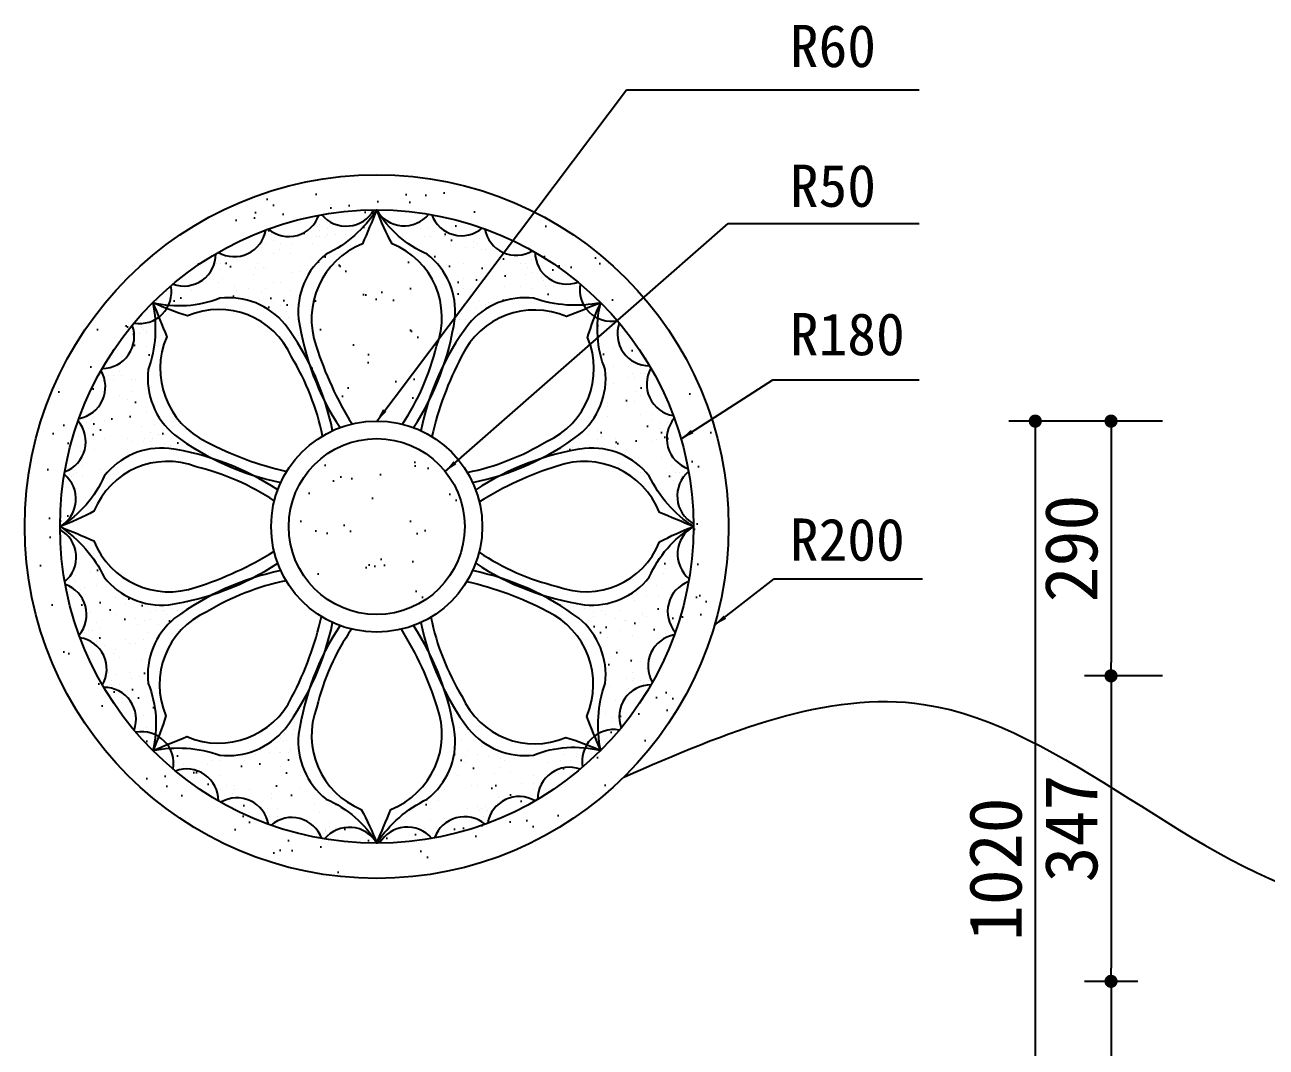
# Model space of a CAD drawing. Extents: x 77 to 5232, y 64 to 4750.
# Drawn here: x 116 to 1527, y 1618 to 2780 of the extents above; entities that cross this region are included whole.
import ezdxf

# ---------------------------------------------------------------- set-up
doc = ezdxf.new("R2010")
doc.units = 0
doc.header["$LTSCALE"] = 0.85
doc.header["$MEASUREMENT"] = 0
doc.header["$PDMODE"] = 3
doc.header["$PDSIZE"] = 15
doc.layers.get('0').update_dxf_attribs({"color": 3, "linetype": 'CONTINUOUS'})
doc.layers.get('DEFPOINTS').update_dxf_attribs({"linetype": 'CONTINUOUS'})
for name, color, linetype in [('3', 3, 'CONTINUOUS'), ('7', 7, 'CONTINUOUS'), ('BH', 3, 'CONTINUOUS'), ('DIM', 3, 'CONTINUOUS')]:
    doc.layers.add(name, color=color, linetype=linetype)
doc.styles.add('HZ', font='')
doc.styles.get("Standard").update_dxf_attribs({"font": 'ISOCP'})
doc.styles.get('HZ').set_extended_font_data('仿宋_GB2312')
doc.dimstyles.new('ISO-25_WS', dxfattribs={"dimscale": 10, "dimtxt": 2.5, "dimasz": 2.5, "dimexe": 1.25, "dimexo": 0.625, "dimtad": 1, "dimdec": 4, "dimtxsty": 'STANDARD', "dimcen": 2.5, "dimazin": 3, "dimtfac": 1, "dimtdec": 4, "dimtmove": 0, "dimatfit": 3, "dimtolj": 1, "dimtzin": 0})

# ---------------------------------------------------------------- blocks, each defined once
blk = doc.blocks.new('_DOT')
at = {"color": 0, "linetype": 'BYBLOCK'}
blk.add_line((-0.5, 0), (-1, 0), dxfattribs=at)
at = {"color": 0, "linetype": 'BYBLOCK', "const_width": 0.5}
blk.add_lwpolyline([(-0.25, 0, 1), (0.25, 0, 1)], format="xyb", close=True, dxfattribs=at)
blk = doc.blocks.new('*D35')
at = {"color": 0, "linetype": 'BYBLOCK'}
for p, q in [((27187.2, -26061.2), (27012.6, -26061.2)), ((27042.6, -26076.2), (27042.6, -27065.3)), ((27188.9, -27080.3), (27012.6, -27080.3))]:
    blk.add_line(p, q, dxfattribs=at)
at = {"layer": 'DEFPOINTS', "color": 0, "linetype": 'BYBLOCK'}
for p in [(27217.2, -26061.2), (27042.6, -27080.3), (27218.9, -27080.3)]:
    blk.add_point(p, dxfattribs=at)
at = {"color": 0, "linetype": 'BYBLOCK', "xscale": 15, "yscale": 15, "zscale": 15}
for p, rotation in [((27042.6, -26061.2), 90), ((27042.6, -27080.3), 270)]:
    blk.add_blockref('_DOT', p, dxfattribs=dict(at, rotation=rotation))
at = {"color": 0, "linetype": 'BYBLOCK', "insert": (26997.6, -26570.7), "char_height": 60, "attachment_point": 5, "rotation": 90, "style": 'HZ'}
blk.add_mtext('\\A1;1020', dxfattribs=at)
blk = doc.blocks.new('*D34')
at = {"color": 0, "linetype": 'BYBLOCK'}
for p, q in [((27159.2, -26698.1), (27098.7, -26698.1)), ((27128.7, -26713.1), (27128.7, -27012)), ((27187.2, -27027), (27098.7, -27027))]:
    blk.add_line(p, q, dxfattribs=at)
at = {"layer": 'DEFPOINTS', "color": 0, "linetype": 'BYBLOCK'}
for p in [(27189.2, -26698.1), (27128.7, -27027), (27217.2, -27027)]:
    blk.add_point(p, dxfattribs=at)
at = {"color": 0, "linetype": 'BYBLOCK', "xscale": 15, "yscale": 15, "zscale": 15}
for p, rotation in [((27128.7, -26698.1), 90), ((27128.7, -27027), 270)]:
    blk.add_blockref('_DOT', p, dxfattribs=dict(at, rotation=rotation))
at = {"color": 0, "linetype": 'BYBLOCK', "insert": (27083.7, -26862.5), "char_height": 60, "attachment_point": 5, "rotation": 90, "style": 'HZ'}
blk.add_mtext('\\A1;330', dxfattribs=at)
blk = doc.blocks.new('*D25')
at = {"color": 0, "linetype": 'BYBLOCK'}
for p, q in [((27187.2, -26061.2), (27098.7, -26061.2)), ((27128.7, -26076.2), (27128.7, -26335.8)), ((27187.2, -26350.8), (27098.7, -26350.8))]:
    blk.add_line(p, q, dxfattribs=at)
at = {"layer": 'DEFPOINTS', "color": 0, "linetype": 'BYBLOCK'}
for p in [(27217.2, -26061.2), (27128.7, -26350.8), (27217.2, -26350.8)]:
    blk.add_point(p, dxfattribs=at)
at = {"color": 0, "linetype": 'BYBLOCK', "xscale": 15, "yscale": 15, "zscale": 15}
for p, rotation in [((27128.7, -26061.2), 90), ((27128.7, -26350.8), 270)]:
    blk.add_blockref('_DOT', p, dxfattribs=dict(at, rotation=rotation))
at = {"color": 0, "linetype": 'BYBLOCK', "insert": (27083.7, -26206), "char_height": 60, "attachment_point": 5, "rotation": 90, "style": 'HZ'}
blk.add_mtext('\\A1;290', dxfattribs=at)
blk = doc.blocks.new('*D24')
at = {"color": 0, "linetype": 'BYBLOCK'}
for p, q in [((27187.2, -26350.8), (27098.7, -26350.8)), ((27128.7, -26365.8), (27128.7, -26683.1)), ((27159.2, -26698.1), (27098.7, -26698.1))]:
    blk.add_line(p, q, dxfattribs=at)
at = {"layer": 'DEFPOINTS', "color": 0, "linetype": 'BYBLOCK'}
for p in [(27217.2, -26350.8), (27128.7, -26698.1), (27189.2, -26698.1)]:
    blk.add_point(p, dxfattribs=at)
at = {"color": 0, "linetype": 'BYBLOCK', "xscale": 15, "yscale": 15, "zscale": 15}
for p, rotation in [((27128.7, -26350.8), 90), ((27128.7, -26698.1), 270)]:
    blk.add_blockref('_DOT', p, dxfattribs=dict(at, rotation=rotation))
at = {"color": 0, "linetype": 'BYBLOCK', "insert": (27083.7, -26524.4), "char_height": 60, "attachment_point": 5, "rotation": 90, "style": 'HZ'}
blk.add_mtext('\\A1;347', dxfattribs=at)

msp = doc.modelspace()

# ---------------------------------------------------------------- hatches: boundary and pattern name
at = {"layer": 'BH'}
h = msp.add_hatch(dxfattribs=at)
h.set_pattern_fill('AR-SAND', color=256, scale=40, style=0)
h.set_pattern_definition([(37.5, (13645.125, 5446.56), (-2.51973, 77.07295), [0, -60.8, 0, -68, 0, -65]), (7.5, (13645.12, 5446.56), (70.7911, 112.88584), [0, -32.8, 0, -54.8, 0, -21]), (327.5, (13595.925, 5446.56), (124.56567, 0.22636), [0, -20, 0, -72, 0, -94]), (317.5, (13595.92, 5446.56), (120.2451, 35.107), [0, -10, 0, -47.2, 0, -54])])
h.paths.add_polyline_path([(119.5, 2209.6, 1), (911.5, 2209.6, 1)])
h.paths.add_polyline_path([(515.5, 2569.6, 0.000004), (515.5, 2569.6, 0.000005), (515.5, 2569.6, 0.000012)], flags=16)
h.paths.add_polyline_path([(411.3, 2439.4, -0.109997), (465.4, 2318.6, -0.218715), (565.6, 2318.6, -0.109997), (619.7, 2439.4, -0.256625), (693.9, 2469.2, 0.135645), (770.1, 2464.1, -0.000003), (770.1, 2464.1, 0.157095), (775.2, 2388, -0.256625), (745.3, 2313.8, -0.042304), (701.6, 2286.7, -0.042304), (751.7, 2298.4, -0.256625), (825.3, 2267, 0.135645), (875.5, 2209.6, -0.000003), (875.5, 2209.6, 0.157095), (825.3, 2152.1, -0.256625), (751.7, 2120.8, -0.042304), (701.6, 2132.5, -0.042304), (745.3, 2105.3, -0.256625), (775.2, 2031.2, 0.135645), (770.1, 1955, -0.000003), (770.1, 1955, 0.157095), (693.9, 1949.9, -0.256625), (619.7, 1979.8, -0.042304), (592.6, 2023.4, -0.042304), (604.3, 1973.4, -0.256625), (573, 1899.8, 0.135645), (515.5, 1849.5, -0.000003), (515.5, 1849.6, 0.157095), (458.1, 1899.8, -0.256625), (426.7, 1973.4, -0.042304), (438.4, 2023.4, -0.042304), (411.3, 1979.8, -0.256625), (337.1, 1949.9, 0.135645), (260.9, 1955, -0.000003), (260.9, 1955, 0.157095), (255.8, 2031.2, -0.256625), (285.7, 2105.3, -0.042304), (329.4, 2132.5, -0.042304), (279.3, 2120.8, -0.256625), (205.7, 2152.1, 0.135645), (155.5, 2209.6, -0.000003), (155.5, 2209.6, 0.157095), (205.7, 2267, -0.256625), (279.3, 2298.4, -0.042304), (329.4, 2286.7, -0.042304), (285.7, 2313.8, -0.256625), (255.8, 2388, 0.135645), (260.9, 2464.2, -0.000003), (261, 2464.1, 0.157095), (337.1, 2469.2, -0.256625)], flags=16)
h.paths.add_polyline_path([(611.5, 2209.6, -1), (419.5, 2209.6, -1)], flags=0)

# ---------------------------------------------------------------- linework, layer by layer
at = {"layer": '3'}
for points in [[(557.2, 2322.1, 0.109997), (604.3, 2445.8, 0.256625), (573, 2519.3, -0.157111), (515.5, 2569.6, -0.135589), (458.1, 2519.3, 0.256625), (426.7, 2445.8, 0.109997), (473.8, 2322.1)], [(465.4, 2318.6, 0.109997), (411.3, 2439.4, 0.256625), (337.1, 2469.2, -0.157111), (260.9, 2464.1, -0.135589), (255.8, 2388, 0.256625), (285.7, 2313.8, 0.109997), (406.5, 2259.7)], [(624.5, 2259.7, 0.109997), (745.3, 2313.8, 0.256625), (775.2, 2388, -0.157111), (770.1, 2464.1, -0.135589), (693.9, 2469.2, 0.256625), (619.7, 2439.4, 0.109997), (565.6, 2318.6)], [(403, 2251.3, 0.109997), (279.3, 2298.4, 0.256625), (205.7, 2267, -0.157111), (155.5, 2209.6, -0.135589), (205.7, 2152.1, 0.256625), (279.3, 2120.8, 0.109997), (403, 2167.9, 0.109997)], [(628, 2167.9, 0.109997), (751.7, 2120.8, 0.256625), (825.3, 2152.1, -0.157111), (875.5, 2209.6, -0.135589), (825.3, 2267, 0.256625), (751.7, 2298.4, 0.109997), (628, 2251.3)], [(406.5, 2159.5, 0.109997), (285.7, 2105.3, 0.256625), (255.8, 2031.2, -0.157111), (260.9, 1955, -0.135589), (337.1, 1949.9, 0.256625), (411.3, 1979.8, 0.109997), (465.4, 2100.5)], [(565.6, 2100.5, 0.109997), (619.7, 1979.8, 0.256625), (693.9, 1949.9, -0.157111), (770.1, 1955, -0.135589), (775.2, 2031.2, 0.256625), (745.3, 2105.3, 0.109997), (624.5, 2159.5)], [(473.8, 2097, 0.109997), (426.7, 1973.4, 0.256625), (458.1, 1899.8, -0.157111), (515.5, 1849.6, -0.135589), (573, 1899.8, 0.256625), (604.3, 1973.4, 0.109997), (557.2, 2097, 0.109997)]]:
    msp.add_lwpolyline(points, format="xyb", dxfattribs=at)
for radius in [360, 120]:
    msp.add_circle((515.5, 2209.6), radius, dxfattribs=at)
at = {"layer": '7'}
for points in [[(544.7, 2326, 0.087297), (583.5, 2414.7, 0.411027), (533, 2531, -0.035675), (515.5, 2569.6, -0.003168), (499.3, 2531, 0.403185), (446.8, 2414.7, 0.064413), (487.5, 2326.3)], [(453.9, 2312.5, 0.087297), (418.5, 2402.7, 0.411027), (300.6, 2449.2, -0.035675), (261, 2464.1, -0.003168), (276.8, 2425.4, 0.403185), (321.9, 2306, 0.064413), (413.2, 2272.3, 0.064413)], [(618.5, 2271.2, 0.087297), (708.6, 2306.5, 0.411027), (755.2, 2424.5, -0.035675), (770.1, 2464.1, -0.003168), (731.4, 2448.3, 0.403185), (611.9, 2403.2, 0.064413), (578.2, 2311.9)], [(399.1, 2238.8, 0.087297), (310.4, 2277.5, 0.411027), (194.1, 2227.1, -0.035675), (155.5, 2209.6, -0.003168), (194.1, 2193.4, 0.403185), (310.4, 2140.8, 0.064413), (398.8, 2181.6, 0.064413)], [(631.9, 2180.4, 0.087297), (720.6, 2141.6, 0.411027), (837, 2192.1, -0.035675), (875.5, 2209.6, -0.003168), (837, 2225.7, 0.403185), (720.6, 2278.3, 0.064413), (632.2, 2237.6)], [(412.5, 2147.9, 0.087297), (322.4, 2112.6, 0.411027), (275.8, 1994.6, -0.035675), (261, 1955, -0.003168), (299.6, 1970.8, 0.403185), (419.1, 2015.9, 0.064413), (452.8, 2107.3)], [(577.1, 2106.6, 0.087297), (612.5, 2016.5, 0.411027), (730.4, 1969.9, -0.035675), (770.1, 1955, -0.003168), (754.2, 1993.7, 0.403185), (709.2, 2113.2, 0.064413), (617.8, 2146.9)], [(487, 2093, 0.094925), (447.5, 2004.5, 0.411027), (498, 1888.1, -0.035675), (515.5, 1849.6, -0.003168), (531.7, 1888.1, 0.403185), (584.3, 2004.5, 0.064413), (543.5, 2092.9, 0.064413)]]:
    msp.add_lwpolyline(points, format="xyb", dxfattribs=at)
for radius in [400, 100]:
    msp.add_circle((515.5, 2209.6), radius, dxfattribs=at)
for centre, start, end in [((480.7, 2587.4), 220.0349, 330.5011), ((546.8, 2587.7), 210.0349, 320.5011), ((415.6, 2575.6), 230.0349, 340.5011), ((612, 2576.5), 200.0349, 310.5011), ((353.6, 2552.7), 240.0349, 350.5011), ((674.2, 2554.2), 190.0349, 300.5011), ((296.4, 2519.3), 250.0349, 0.5011), ((731.7, 2521.4), 180.0349, 290.5011), ((782.5, 2479.1), 170.0349, 280.5011), ((246, 2476.6), 260.0349, 10.5011), ((203.7, 2425.7), 270.0349, 20.5011), ((825.3, 2428.6), 160.0349, 270.5011), ((170.9, 2368.3), 280.0349, 30.5011), ((858.6, 2371.5), 150.0349, 260.5011), ((148.6, 2306.1), 290.0349, 40.5011), ((881.5, 2309.5), 140.0349, 250.5011), ((893.3, 2244.4), 130.0349, 240.5011), ((137.4, 2240.9), 300.0349, 50.5011), ((137.7, 2174.7), 310.0349, 60.5011), ((893.6, 2178.3), 120.0349, 230.5011), ((882.4, 2113.1), 110.0349, 220.5011), ((149.5, 2109.7), 320.0349, 70.5011), ((172.4, 2047.6), 330.0349, 80.5011), ((860.1, 2050.8), 100.0349, 210.5011), ((205.8, 1990.5), 340.0349, 90.5011), ((827.3, 1993.4), 90.0349, 200.5011), ((248.5, 1940.1), 350.0349, 100.5011), ((785, 1942.6), 80.0349, 190.5011), ((299.4, 1897.8), 0.0349, 110.5011), ((734.6, 1899.8), 70.0349, 180.5011), ((356.8, 1865), 10.0349, 120.5011), ((677.4, 1866.5), 60.0349, 170.5011), ((419, 1842.7), 20.0349, 130.5011), ((615.4, 1843.6), 50.0349, 160.5011), ((484.2, 1831.5), 30.0349, 140.5011), ((550.3, 1831.8), 40.0349, 150.5011)]:
    msp.add_arc(centre, 36.2, start, end, dxfattribs=at)
at = {"layer": 'BH'}
for p, q in [((459.7, 2555.3), (459.7, 2555.3)), ((395.7, 2542), (395.7, 2542)), ((448.7, 2550.9), (448.7, 2550.9)), ((450.9, 2553.1), (450.9, 2553.1)), ((450.9, 2546.4), (450.9, 2546.4)), ((459.7, 2548.6), (459.7, 2548.6)), ((459.7, 2542), (459.7, 2542)), ((468.6, 2542), (468.6, 2542)), ((479.6, 2542), (479.6, 2542)), ((486.2, 2542), (486.2, 2542)), ((565.8, 2548.6), (565.8, 2548.6)), ((574.6, 2548.6), (574.6, 2548.6)), ((384.6, 2526.6), (384.6, 2526.6)), ((389, 2531), (389, 2531)), ((397.9, 2535.4), (397.9, 2535.4)), ((406.7, 2531), (406.7, 2531)), ((420, 2531), (420, 2531)), ((442.1, 2531), (442.1, 2531)), ((446.5, 2539.8), (446.5, 2539.8)), ((450.9, 2539.8), (450.9, 2539.8)), ((457.5, 2539.8), (457.5, 2539.8)), ((486.2, 2528.8), (486.2, 2528.8)), ((570.2, 2539.8), (570.2, 2539.8)), ((576.8, 2539.8), (576.8, 2539.8)), ((592.3, 2539.8), (592.3, 2539.8)), ((598.9, 2528.8), (598.9, 2528.8)), ((616.6, 2526.6), (616.6, 2526.6)), ((625.4, 2533.2), (625.4, 2533.2)), ((625.4, 2526.6), (625.4, 2526.6)), ((629.8, 2531), (629.8, 2531)), ((632, 2537.6), (632, 2537.6)), ((638.7, 2537.6), (638.7, 2537.6)), ((397.9, 2520), (397.9, 2520)), ((404.5, 2524.4), (404.5, 2524.4)), ((417.8, 2520), (417.8, 2520)), ((439.8, 2515.5), (439.8, 2515.5)), ((634.2, 2524.4), (634.2, 2524.4)), ((638.7, 2524.4), (638.7, 2524.4)), ((691.7, 2513.3), (691.7, 2513.3)), ((333.8, 2508.9), (333.8, 2508.9)), ((338.2, 2508.9), (338.2, 2508.9)), ((338.2, 2502.3), (338.2, 2502.3)), ((342.7, 2508.9), (342.7, 2508.9)), ((378, 2504.5), (378, 2504.5)), ((380.2, 2508.9), (380.2, 2508.9)), ((386.8, 2504.5), (386.8, 2504.5)), ((389, 2504.5), (389, 2504.5)), ((420, 2497.9), (420, 2497.9)), ((428.8, 2500.1), (428.8, 2500.1)), ((614.4, 2508.9), (614.4, 2508.9)), ((678.4, 2508.9), (678.4, 2508.9)), ((685, 2508.9), (685, 2508.9)), ((687.3, 2504.5), (687.3, 2504.5)), ((691.7, 2497.9), (691.7, 2497.9)), ((336, 2486.9), (336, 2486.9)), ((340.4, 2491.3), (340.4, 2491.3)), ((375.8, 2495.7), (375.8, 2495.7)), ((397.9, 2486.9), (397.9, 2486.9)), ((406.7, 2486.9), (406.7, 2486.9)), ((614.4, 2491.3), (614.4, 2491.3)), ((663, 2495.7), (663, 2495.7)), ((685, 2495.7), (685, 2495.7)), ((704.9, 2489.1), (704.9, 2489.1)), ((291.9, 2473.6), (291.9, 2473.6)), ((305.1, 2478), (305.1, 2478)), ((353.7, 2482.4), (353.7, 2482.4)), ((355.9, 2478), (355.9, 2478)), ((369.2, 2480.2), (369.2, 2480.2)), ((384.6, 2475.8), (384.6, 2475.8)), ((389, 2480.2), (389, 2480.2)), ((417.8, 2478), (417.8, 2478)), ((450.9, 2478), (450.9, 2478)), ((614.4, 2480.2), (614.4, 2480.2)), ((660.7, 2482.4), (660.7, 2482.4)), ((678.4, 2482.4), (678.4, 2482.4)), ((691.7, 2480.2), (691.7, 2480.2)), ((707.1, 2482.4), (707.1, 2482.4)), ((716, 2482.4), (716, 2482.4)), ((382.4, 2467), (382.4, 2467)), ((397.9, 2464.8), (397.9, 2464.8)), ((406.7, 2460.4), (406.7, 2460.4)), ((420, 2460.4), (420, 2460.4)), ((614.4, 2462.6), (614.4, 2462.6)), ((618.8, 2467), (618.8, 2467)), ((625.4, 2464.8), (625.4, 2464.8)), ((627.6, 2458.2), (627.6, 2458.2)), ((632, 2467), (632, 2467)), ((638.7, 2462.6), (638.7, 2462.6)), ((643.1, 2464.8), (643.1, 2464.8)), ((413.3, 2453.8), (413.3, 2453.8)), ((415.6, 2447.1), (415.6, 2447.1)), ((426.6, 2453.8), (426.6, 2453.8)), ((426.6, 2442.7), (426.6, 2442.7)), ((609.9, 2453.8), (609.9, 2453.8)), ((609.9, 2444.9), (609.9, 2444.9)), ((609.9, 2444.9), (609.9, 2444.9)), ((612.1, 2451.6), (612.1, 2451.6)), ((616.6, 2444.9), (616.6, 2444.9)), ((245.5, 2429.5), (245.5, 2429.5)), ((247.7, 2436.1), (247.7, 2436.1)), ((249.9, 2433.9), (249.9, 2433.9)), ((254.3, 2431.7), (254.3, 2431.7)), ((254.3, 2429.5), (254.3, 2429.5)), ((426.6, 2427.3), (426.6, 2427.3)), ((607.7, 2429.5), (607.7, 2429.5)), ((254.3, 2414), (254.3, 2414)), ((417.8, 2425.1), (417.8, 2425.1)), ((236.6, 2407.4), (236.6, 2407.4)), ((784.4, 2411.8), (784.4, 2411.8)), ((223.4, 2385.4), (223.4, 2385.4)), ((784.4, 2392), (784.4, 2392)), ((802.1, 2392), (802.1, 2392)), ((815.4, 2392), (815.4, 2392)), ((205.7, 2380.9), (205.7, 2380.9)), ((210.1, 2380.9), (210.1, 2380.9)), ((210.1, 2380.9), (210.1, 2380.9)), ((216.7, 2380.9), (216.7, 2380.9)), ((216.7, 2376.5), (216.7, 2376.5)), ((225.6, 2380.9), (225.6, 2380.9)), ((236.6, 2376.5), (236.6, 2376.5)), ((241, 2376.5), (241, 2376.5)), ((784.4, 2372.1), (784.4, 2372.1)), ((802.1, 2378.7), (802.1, 2378.7)), ((806.5, 2383.2), (806.5, 2383.2)), ((808.7, 2378.7), (808.7, 2378.7)), ((815.4, 2383.2), (815.4, 2383.2)), ((819.8, 2383.2), (819.8, 2383.2)), ((223.4, 2358.9), (223.4, 2358.9)), ((236.6, 2363.3), (236.6, 2363.3)), ((811, 2363.3), (811, 2363.3)), ((815.4, 2369.9), (815.4, 2369.9)), ((815.4, 2365.5), (815.4, 2365.5)), ((815.4, 2358.9), (815.4, 2358.9)), ((232.2, 2354.5), (232.2, 2354.5)), ((777.8, 2350.1), (777.8, 2350.1)), ((777.8, 2345.6), (777.8, 2345.6)), ((808.7, 2352.3), (808.7, 2352.3)), ((205.7, 2330.2), (205.7, 2330.2)), ((254.3, 2339), (254.3, 2339)), ((777.8, 2334.6), (777.8, 2334.6)), ((815.4, 2336.8), (815.4, 2336.8)), ((828.6, 2336.8), (828.6, 2336.8)), ((828.6, 2330.2), (828.6, 2330.2)), ((846.3, 2334.6), (846.3, 2334.6)), ((185.8, 2328), (185.8, 2328)), ((188, 2321.4), (188, 2321.4)), ((247.7, 2323.6), (247.7, 2323.6)), ((258.7, 2317), (258.7, 2317)), ((263.1, 2325.8), (263.1, 2325.8)), ((267.6, 2314.7), (267.6, 2314.7)), ((274.2, 2314.7), (274.2, 2314.7)), ((755.7, 2314.7), (755.7, 2314.7)), ((766.8, 2319.2), (766.8, 2319.2)), ((837.5, 2328), (837.5, 2328)), ((837.5, 2321.4), (837.5, 2321.4)), ((846.3, 2328), (846.3, 2328)), ((177, 2312.5), (177, 2312.5)), ((205.7, 2310.3), (205.7, 2310.3)), ((232.2, 2310.3), (232.2, 2310.3)), ((236.6, 2305.9), (236.6, 2305.9)), ((249.9, 2305.9), (249.9, 2305.9)), ((252.1, 2310.3), (252.1, 2310.3)), ((258.7, 2305.9), (258.7, 2305.9)), ((260.9, 2310.3), (260.9, 2310.3)), ((274.2, 2303.7), (274.2, 2303.7)), ((280.8, 2301.5), (280.8, 2301.5)), ((744.7, 2310.3), (744.7, 2310.3)), ((757.9, 2301.5), (757.9, 2301.5)), ((766.8, 2308.1), (766.8, 2308.1)), ((771.2, 2312.5), (771.2, 2312.5)), ((786.7, 2310.3), (786.7, 2310.3)), ((828.6, 2305.9), (828.6, 2305.9)), ((833, 2308.1), (833, 2308.1)), ((179.2, 2294.9), (179.2, 2294.9)), ((194.7, 2297.1), (194.7, 2297.1)), ((232.2, 2297.1), (232.2, 2297.1)), ((720.4, 2294.9), (720.4, 2294.9)), ((738.1, 2299.3), (738.1, 2299.3)), ((744.7, 2299.3), (744.7, 2299.3)), ((786.7, 2299.3), (786.7, 2299.3)), ((799.9, 2297.1), (799.9, 2297.1)), ((813.2, 2288.3), (813.2, 2288.3)), ((839.7, 2288.3), (839.7, 2288.3)), ((181.4, 2279.4), (181.4, 2279.4)), ((201.3, 2275), (201.3, 2275)), ((791.1, 2281.6), (791.1, 2281.6)), ((850.7, 2279.4), (850.7, 2279.4)), ((165.9, 2268.4), (165.9, 2268.4)), ((168.1, 2266.2), (168.1, 2266.2)), ((170.4, 2268.4), (170.4, 2268.4)), ((174.8, 2270.6), (174.8, 2270.6)), ((181.4, 2266.2), (181.4, 2266.2)), ((815.4, 2270.6), (815.4, 2270.6)), ((819.8, 2266.2), (819.8, 2266.2)), ((850.7, 2266.2), (850.7, 2266.2)), ((852.9, 2261.8), (852.9, 2261.8)), ((855.1, 2270.6), (855.1, 2270.6)), ((859.6, 2270.6), (859.6, 2270.6)), ((861.8, 2266.2), (861.8, 2266.2)), ((170.4, 2255.2), (170.4, 2255.2)), ((174.8, 2253), (174.8, 2253)), ((174.8, 2246.3), (174.8, 2246.3)), ((174.8, 2246.3), (174.8, 2246.3)), ((174.8, 2184.6), (174.8, 2184.6)), ((172.6, 2166.9), (172.6, 2166.9)), ((844.1, 2162.5), (844.1, 2162.5)), ((165.9, 2149.3), (165.9, 2149.3)), ((170.4, 2149.3), (170.4, 2149.3)), ((172.6, 2153.7), (172.6, 2153.7)), ((172.6, 2147), (172.6, 2147)), ((190.2, 2158.1), (190.2, 2158.1)), ((841.9, 2155.9), (841.9, 2155.9)), ((165.9, 2140.4), (165.9, 2140.4)), ((170.4, 2140.4), (170.4, 2140.4)), ((179.2, 2138.2), (179.2, 2138.2)), ((183.6, 2140.4), (183.6, 2140.4)), ((196.9, 2142.6), (196.9, 2142.6)), ((822, 2131.6), (822, 2131.6)), ((833, 2142.6), (833, 2142.6)), ((835.3, 2131.6), (835.3, 2131.6)), ((219, 2129.4), (219, 2129.4)), ((230, 2120.6), (230, 2120.6)), ((245.5, 2120.6), (245.5, 2120.6)), ((300.7, 2122.8), (300.7, 2122.8)), ((727, 2120.6), (727, 2120.6)), ((742.5, 2120.6), (742.5, 2120.6)), ((808.7, 2125), (808.7, 2125)), ((190.2, 2111.7), (190.2, 2111.7)), ((219, 2109.5), (219, 2109.5)), ((241, 2105.1), (241, 2105.1)), ((252.1, 2102.9), (252.1, 2102.9)), ((258.2, 2103.4), (258.2, 2103.4)), ((258.7, 2111.7), (258.7, 2111.7)), ((265.3, 2113.9), (265.3, 2113.9)), ((272, 2113.9), (272, 2113.9)), ((274.2, 2113.9), (274.2, 2113.9)), ((276.4, 2109.5), (276.4, 2109.5)), ((283, 2116.2), (283, 2116.2)), ((289.6, 2113.9), (289.6, 2113.9)), ((740.3, 2109.5), (740.3, 2109.5)), ((751.3, 2116.2), (751.3, 2116.2)), ((755.7, 2102.9), (755.7, 2102.9)), ((762.4, 2111.7), (762.4, 2111.7)), ((762.4, 2107.3), (762.4, 2107.3)), ((771.2, 2113.9), (771.2, 2113.9)), ((775.6, 2109.5), (775.6, 2109.5)), ((786.7, 2105.1), (786.7, 2105.1)), ((791.1, 2113.9), (791.1, 2113.9)), ((797.7, 2102.9), (797.7, 2102.9)), ((799.9, 2102.9), (799.9, 2102.9)), ((817.6, 2111.7), (817.6, 2111.7)), ((817.6, 2109.5), (817.6, 2109.5)), ((822, 2107.3), (822, 2107.3)), ((183.6, 2089.7), (183.6, 2089.7)), ((188, 2091.9), (188, 2091.9)), ((192.4, 2091.9), (192.4, 2091.9)), ((196.9, 2100.7), (196.9, 2100.7)), ((201.3, 2094.1), (201.3, 2094.1)), ((243.3, 2098.5), (243.3, 2098.5)), ((256.5, 2089.7), (256.5, 2089.7)), ((267.6, 2098.5), (267.6, 2098.5)), ((791.1, 2091.9), (791.1, 2091.9)), ((183.6, 2083.1), (183.6, 2083.1)), ((196.9, 2078.6), (196.9, 2078.6)), ((230, 2080.9), (230, 2080.9)), ((234.4, 2076.4), (234.4, 2076.4)), ((241, 2076.4), (241, 2076.4)), ((249.9, 2080.9), (249.9, 2080.9)), ((777.8, 2083.1), (777.8, 2083.1)), ((806.5, 2085.3), (806.5, 2085.3)), ((844.1, 2087.5), (844.1, 2087.5)), ((205.7, 2074.2), (205.7, 2074.2)), ((216.7, 2065.4), (216.7, 2065.4)), ((219, 2069.8), (219, 2069.8)), ((223.4, 2061), (223.4, 2061)), ((786.7, 2067.6), (786.7, 2067.6)), ((791.1, 2069.8), (791.1, 2069.8)), ((247.7, 2058.8), (247.7, 2058.8)), ((780, 2056.6), (780, 2056.6)), ((806.5, 2058.8), (806.5, 2058.8)), ((815.4, 2056.6), (815.4, 2056.6)), ((822, 2047.8), (822, 2047.8)), ((205.7, 2034.5), (205.7, 2034.5)), ((210.1, 2043.3), (210.1, 2043.3)), ((214.5, 2034.5), (214.5, 2034.5)), ((219, 2041.1), (219, 2041.1)), ((234.4, 2043.3), (234.4, 2043.3)), ((236.6, 2036.7), (236.6, 2036.7)), ((245.5, 2038.9), (245.5, 2038.9)), ((799.9, 2036.7), (799.9, 2036.7)), ((806.5, 2043.3), (806.5, 2043.3)), ((806.5, 2034.5), (806.5, 2034.5)), ((808.7, 2036.7), (808.7, 2036.7)), ((815.4, 2034.5), (815.4, 2034.5)), ((824.2, 2034.5), (824.2, 2034.5)), ((214.5, 2030.1), (214.5, 2030.1)), ((223.4, 2030.1), (223.4, 2030.1)), ((232.2, 2023.5), (232.2, 2023.5)), ((780, 2027.9), (780, 2027.9)), ((802.1, 2025.7), (802.1, 2025.7)), ((786.7, 2012.4), (786.7, 2012.4)), ((243.3, 2003.6), (243.3, 2003.6)), ((249.9, 1994.8), (249.9, 1994.8)), ((428.8, 2001.4), (428.8, 2001.4)), ((603.3, 1997), (603.3, 1997)), ((775.6, 1997), (775.6, 1997)), ((782.2, 1992.6), (782.2, 1992.6)), ((245.5, 1977.1), (245.5, 1977.1)), ((254.3, 1981.6), (254.3, 1981.6)), ((422.2, 1988.2), (422.2, 1988.2)), ((422.2, 1983.8), (422.2, 1983.8)), ((422.2, 1979.3), (422.2, 1979.3)), ((603.3, 1981.6), (603.3, 1981.6)), ((609.9, 1981.6), (609.9, 1981.6)), ((612.1, 1986), (612.1, 1986)), ((782.2, 1988.2), (782.2, 1988.2)), ((782.2, 1979.3), (782.2, 1979.3)), ((791.1, 1986), (791.1, 1986)), ((254.3, 1974.9), (254.3, 1974.9)), ((406.7, 1968.3), (406.7, 1968.3)), ((408.9, 1966.1), (408.9, 1966.1)), ((411.1, 1974.9), (411.1, 1974.9)), ((413.3, 1966.1), (413.3, 1966.1)), ((420, 1972.7), (420, 1972.7)), ((603.3, 1972.7), (603.3, 1972.7)), ((607.7, 1972.7), (607.7, 1972.7)), ((612.1, 1966.1), (612.1, 1966.1)), ((616.6, 1972.7), (616.6, 1972.7)), ((625.4, 1966.1), (625.4, 1966.1)), ((378, 1950.7), (378, 1950.7)), ((393.5, 1952.9), (393.5, 1952.9)), ((400.1, 1957.3), (400.1, 1957.3)), ((404.5, 1952.9), (404.5, 1952.9)), ((406.7, 1952.9), (406.7, 1952.9)), ((415.6, 1952.9), (415.6, 1952.9)), ((417.8, 1957.3), (417.8, 1957.3)), ((417.8, 1955.1), (417.8, 1955.1)), ((616.6, 1948.5), (616.6, 1948.5)), ((618.8, 1955.1), (618.8, 1955.1)), ((629.8, 1950.7), (629.8, 1950.7)), ((634.2, 1959.5), (634.2, 1959.5)), ((643.1, 1948.5), (643.1, 1948.5)), ((729.2, 1950.7), (729.2, 1950.7)), ((742.5, 1948.5), (742.5, 1948.5)), ((285.2, 1939.6), (285.2, 1939.6)), ((296.3, 1939.6), (296.3, 1939.6)), ((322.8, 1939.6), (322.8, 1939.6)), ((327.2, 1944), (327.2, 1944)), ((338.2, 1944), (338.2, 1944)), ((364.7, 1944), (364.7, 1944)), ((406.7, 1937.4), (406.7, 1937.4)), ((616.6, 1941.8), (616.6, 1941.8)), ((656.3, 1946.2), (656.3, 1946.2)), ((656.3, 1935.2), (656.3, 1935.2)), ((660.7, 1944), (660.7, 1944)), ((709.3, 1941.8), (709.3, 1941.8)), ((724.8, 1944), (724.8, 1944)), ((735.8, 1944), (735.8, 1944)), ((746.9, 1941.8), (746.9, 1941.8)), ((746.9, 1941.8), (746.9, 1941.8)), ((338.2, 1926.4), (338.2, 1926.4)), ((428.8, 1926.4), (428.8, 1926.4)), ((607.7, 1926.4), (607.7, 1926.4)), ((649.7, 1928.6), (649.7, 1928.6)), ((667.4, 1930.8), (667.4, 1930.8)), ((693.9, 1926.4), (693.9, 1926.4)), ((722.6, 1928.6), (722.6, 1928.6)), ((338.2, 1910.9), (338.2, 1910.9)), ((344.9, 1915.4), (344.9, 1915.4)), ((351.5, 1906.5), (351.5, 1906.5)), ((353.7, 1915.4), (353.7, 1915.4)), ((353.7, 1910.9), (353.7, 1910.9)), ((371.4, 1910.9), (371.4, 1910.9)), ((395.7, 1906.5), (395.7, 1906.5)), ((428.8, 1913.2), (428.8, 1913.2)), ((592.3, 1910.9), (592.3, 1910.9)), ((623.2, 1915.4), (623.2, 1915.4)), ((629.8, 1915.4), (629.8, 1915.4)), ((680.6, 1917.6), (680.6, 1917.6)), ((693.9, 1917.6), (693.9, 1917.6)), ((693.9, 1910.9), (693.9, 1910.9)), ((395.7, 1899.9), (395.7, 1899.9)), ((444.3, 1893.3), (444.3, 1893.3)), ((572.4, 1893.3), (572.4, 1893.3)), ((585.6, 1897.7), (585.6, 1897.7)), ((629.8, 1891.1), (629.8, 1891.1)), ((638.7, 1891.1), (638.7, 1891.1)), ((654.1, 1902.1), (654.1, 1902.1)), ((691.7, 1904.3), (691.7, 1904.3)), ((382.4, 1888.9), (382.4, 1888.9)), ((391.3, 1888.9), (391.3, 1888.9)), ((393.5, 1880.1), (393.5, 1880.1)), ((402.3, 1888.9), (402.3, 1888.9)), ((402.3, 1880.1), (402.3, 1880.1)), ((450.9, 1884.5), (450.9, 1884.5)), ((576.8, 1888.9), (576.8, 1888.9)), ((592.3, 1877.8), (592.3, 1877.8)), ((618.8, 1888.9), (618.8, 1888.9)), ((632, 1886.7), (632, 1886.7)), ((634.2, 1888.9), (634.2, 1888.9)), ((636.4, 1880.1), (636.4, 1880.1)), ((640.9, 1886.7), (640.9, 1886.7)), ((446.5, 1873.4), (446.5, 1873.4)), ((457.5, 1866.8), (457.5, 1866.8)), ((457.5, 1864.6), (457.5, 1864.6)), ((461.9, 1873.4), (461.9, 1873.4)), ((461.9, 1869), (461.9, 1869)), ((468.6, 1866.8), (468.6, 1866.8)), ((477.4, 1869), (477.4, 1869)), ((481.8, 1873.4), (481.8, 1873.4)), ((481.8, 1873.4), (481.8, 1873.4)), ((570.2, 1866.8), (570.2, 1866.8)), ((576.8, 1875.6), (576.8, 1875.6)), ((583.4, 1869), (583.4, 1869)), ((583.4, 1866.8), (583.4, 1866.8)), ((640.9, 1875.6), (640.9, 1875.6)), ((457.5, 1862.4), (457.5, 1862.4)), ((579, 1860.2), (579, 1860.2))]:
    msp.add_line(p, q, dxfattribs=at)
at = {"layer": 'DIM'}
msp.add_open_spline([(796.4, 1924.8), (912.6, 1976.1), (1199.1, 2093.9), (1545.6, 1705.4), (1846.4, 1794.7), (1971.3, 1831.7)], degree=3, knots=[21.40512, 21.40512, 21.40512, 21.40512, 373.45801, 892.495818, 1261.326372, 1261.326372, 1261.326372, 1261.326372], dxfattribs=at)

# ---------------------------------------------------------------- texts
at = {"layer": 'DIM', "style": 'HZ'}
for s, p in [('R60', (985.1, 2732)), ('R50', (985.1, 2573.1)), ('R180', (985.1, 2404.4)), ('R200', (985.1, 2170.8))]:
    msp.add_text(s, height=48, dxfattribs=at).set_placement(p)

# ---------------------------------------------------------------- dimensions: what is measured, and where the dimension line sits
at = {"layer": 'DIM'}
for base, p1, p2, text, picture, middle in [((1264.1, 1310.4), (1438.8, 2329.5), (1440.4, 1310.4), '1020', '*D35', (1219.1, 1820)), ((1350.2, 1363.7), (1410.7, 1692.6), (1438.8, 1363.7), '330', '*D34', (1305.2, 1528.2))]:
    dim = msp.add_linear_dim(base=base, p1=p1, p2=p2, angle=90, text=text, dimstyle='ISO-25_WS', override={"dimscale": 30, "dimtxt": 2, "dimasz": 0.5, "dimexe": 1, "dimexo": 1, "dimgap": 0.5, "dimdec": 0, "dimtxsty": 'HZ', "dimblk1": 'DOT', "dimblk2": 'DOT', "dimsah": 1, "dimcen": 0, "dimtfac": 0.5}, dxfattribs=at)
    dim.commit()
    dim.dimension.update_dxf_attribs({"geometry": picture, "text_midpoint": middle, "insert": (-25778.5, 28390.7)})
for base, p1, p2, picture, middle in [((1350.2, 2039.9), (1438.8, 2329.5), (1438.8, 2039.9), '*D25', (1305.2, 2184.7)), ((1350.2, 1692.6), (1438.8, 2039.9), (1410.7, 1692.6), '*D24', (1305.2, 1866.3))]:
    dim = msp.add_linear_dim(base=base, p1=p1, p2=p2, angle=90, dimstyle='ISO-25_WS', override={"dimscale": 30, "dimtxt": 2, "dimasz": 0.5, "dimexe": 1, "dimexo": 1, "dimgap": 0.5, "dimdec": 0, "dimtxsty": 'HZ', "dimblk1": 'DOT', "dimblk2": 'DOT', "dimsah": 1, "dimcen": 0, "dimtfac": 0.5}, dxfattribs=at)
    dim.commit()
    dim.dimension.update_dxf_attribs({"geometry": picture, "text_midpoint": middle, "insert": (-25778.5, 28390.7)})

# ---------------------------------------------------------------- leaders
for points in [[(515.5, 2329.6), (799.3, 2706.1), (1132, 2706.1)], [(593.3, 2272.4), (914.9, 2554), (1132, 2554)], [(861.4, 2309.4), (965.7, 2376.5), (1132, 2376.5)], [(899.4, 2097.4), (967.2, 2150.2), (1135.9, 2150.2)]]:
    msp.add_leader(points, dimstyle='ISO-25_WS', override={"dimscale": 30, "dimtxt": 2, "dimasz": 0.5, "dimexe": 1, "dimexo": 1, "dimgap": 0.5, "dimdec": 0, "dimtxsty": 'HZ', "dimcen": 0, "dimtfac": 0.5}, dxfattribs=at)

doc.saveas('drawing.dxf')
